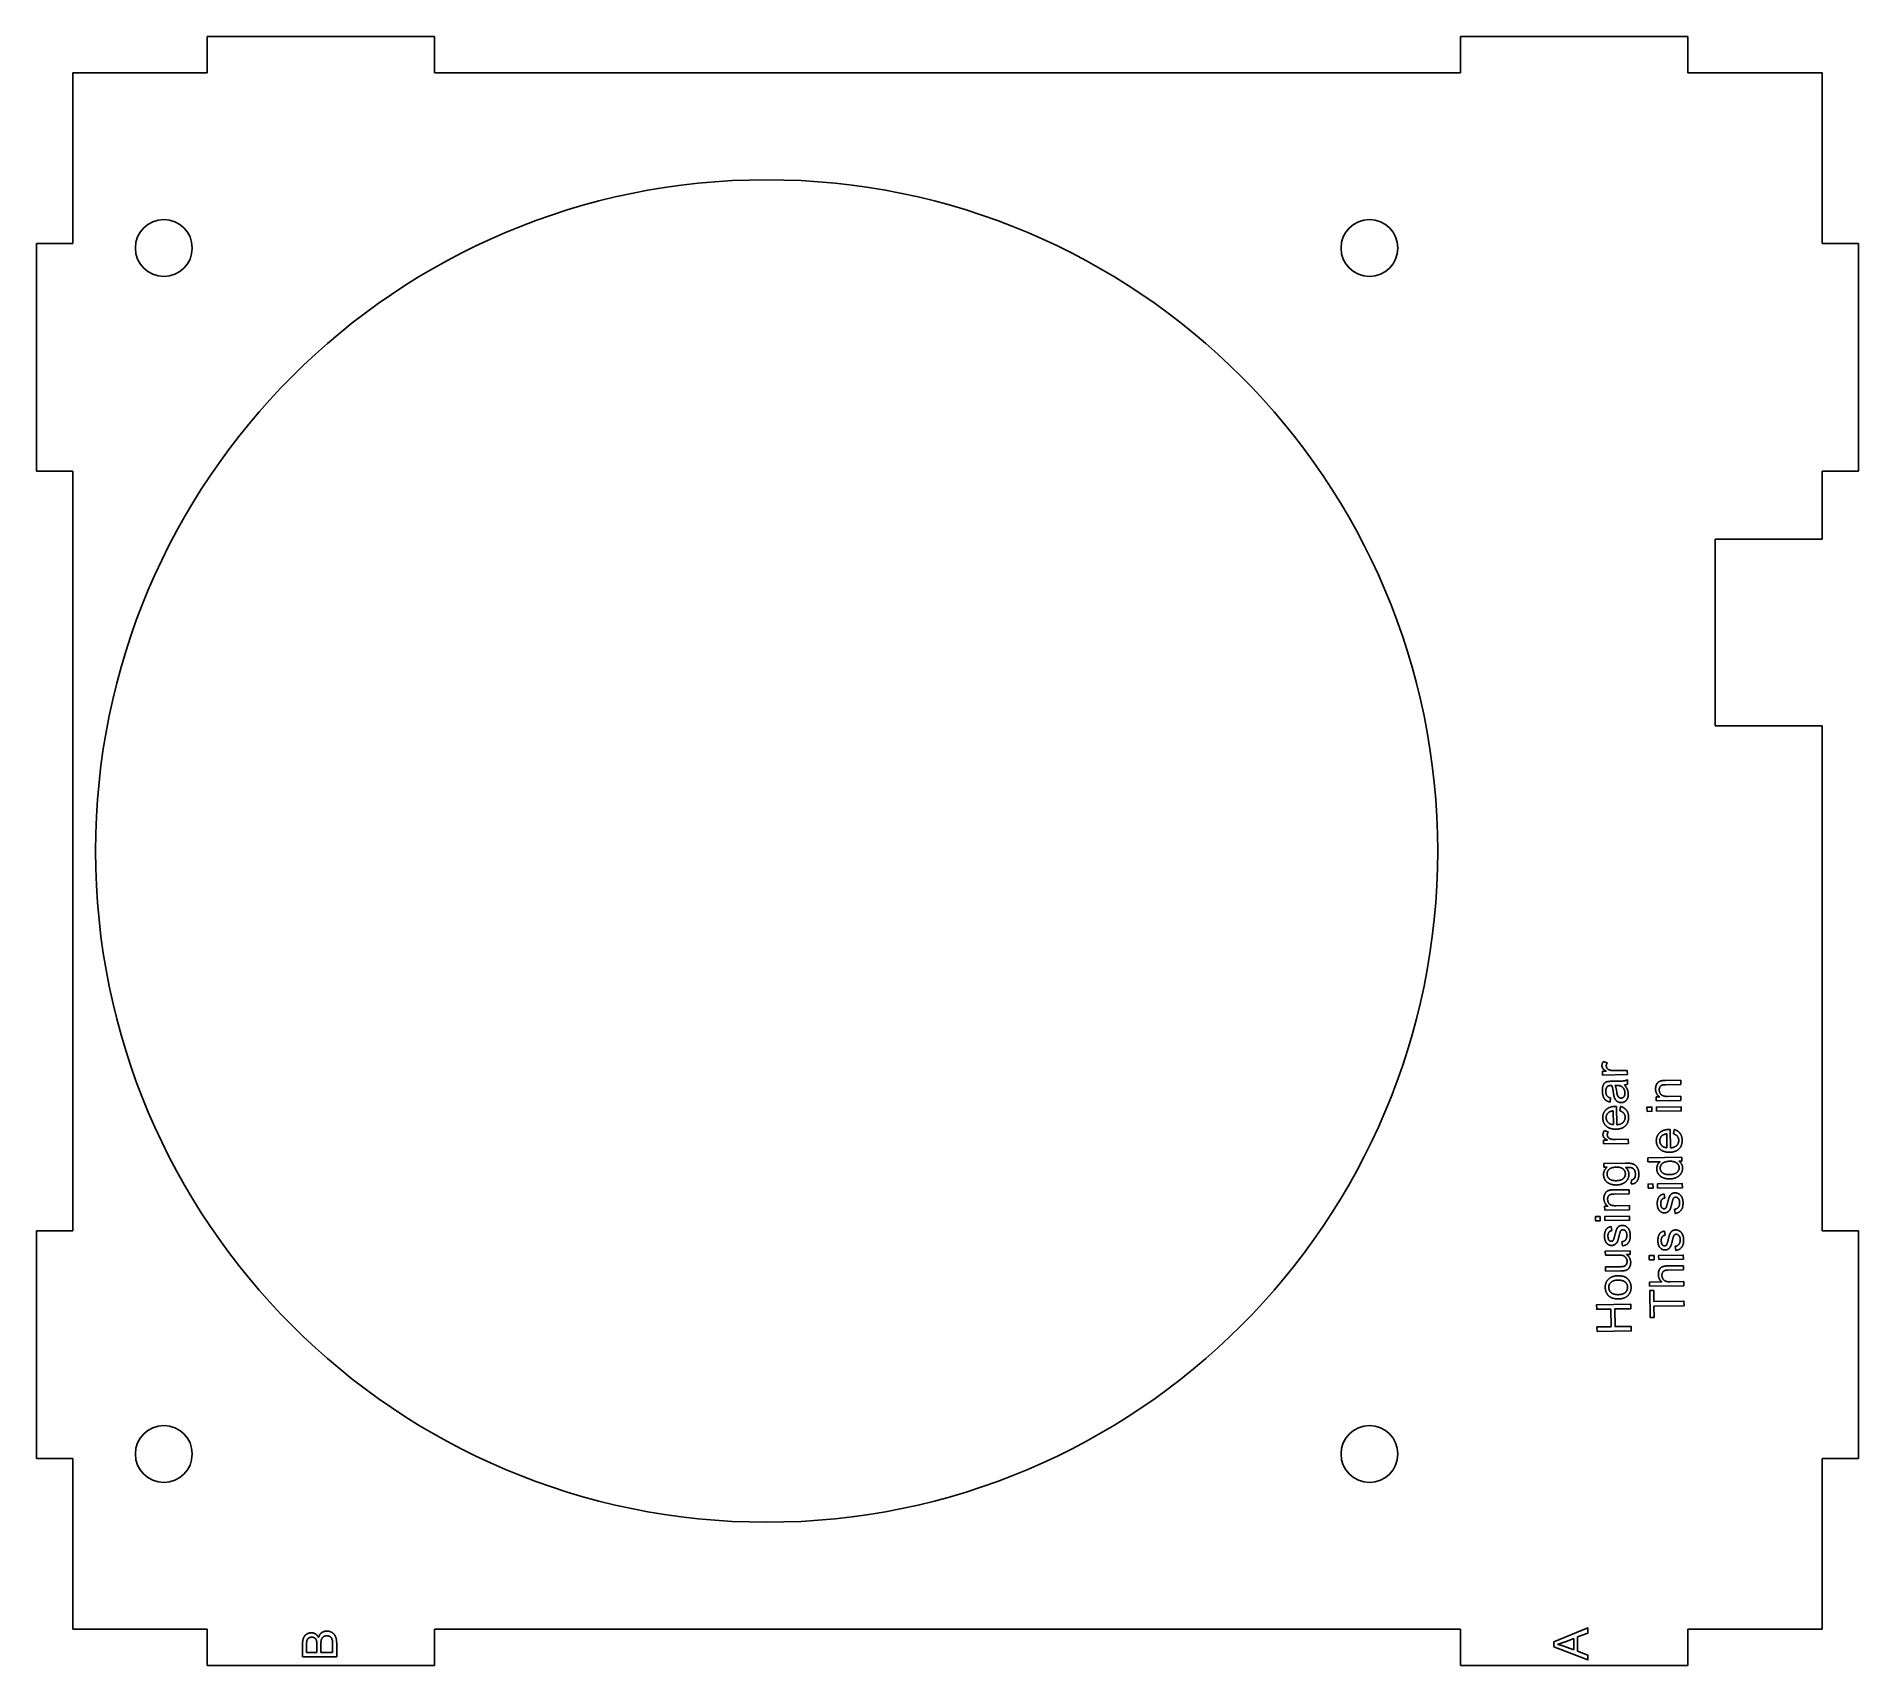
# Model space of a CAD drawing. Extents: x 47 to 208, y 97 to 240.
import ezdxf

# ---------------------------------------------------------------- set-up
doc = ezdxf.new("R2010")
doc.units = 0
doc.header["$MEASUREMENT"] = 0
doc.layers.get('0').update_dxf_attribs({"linetype": 'CONTINUOUS'})

msp = doc.modelspace()

# ---------------------------------------------------------------- linework, layer by layer
at = {"linetype": 'CONTINUOUS'}
for p, q in [((62.38, 236.85), (62.38, 240.05)), ((62.38, 240.05), (82.38, 240.05)), ((82.38, 240.05), (82.38, 236.85)), ((172.58, 236.85), (172.58, 240.05)), ((172.58, 240.05), (192.58, 240.05)), ((192.58, 240.05), (192.58, 236.85)), ((50.58, 221.85), (50.58, 236.85)), ((50.58, 236.85), (62.38, 236.85)), ((82.38, 236.85), (172.58, 236.85)), ((192.58, 236.85), (204.38, 236.85)), ((204.38, 236.85), (204.38, 221.85)), ((47.38, 201.85), (47.38, 221.85)), ((47.38, 221.85), (50.58, 221.85)), ((204.38, 221.85), (207.58, 221.85)), ((207.58, 221.85), (207.58, 201.85)), ((50.58, 201.85), (47.38, 201.85)), ((50.58, 135.05), (50.58, 201.85)), ((207.58, 201.85), (204.38, 201.85)), ((204.38, 201.85), (204.38, 195.85)), ((204.38, 195.85), (194.98, 195.85)), ((194.98, 195.85), (194.98, 179.45)), ((194.98, 179.45), (204.38, 179.45)), ((204.38, 179.45), (204.38, 135.05)), ((185.08, 149.09), (185.41, 149.1)), ((185.08, 148.76), (185.08, 149.09)), ((185.14, 149.94), (185.48, 149.82)), ((186.11, 149.15), (187.25, 149.16)), ((187.25, 149.16), (187.26, 148.79)), ((187.26, 148.79), (185.08, 148.76)), ((185.86, 148.21), (186.36, 148.21)), ((186.32, 147.84), (186.18, 147.84)), ((187.26, 148.34), (187.27, 147.96)), ((190.61, 148.28), (191.95, 148.3)), ((191.95, 147.93), (190.63, 147.91)), ((191.95, 148.3), (191.95, 147.93)), ((185.78, 146.74), (185.74, 146.38)), ((186.31, 146), (186.33, 144.38)), ((186.6, 145.61), (186.65, 146)), ((189.8, 146.83), (190.1, 146.84)), ((189.8, 146.5), (189.8, 146.83)), ((191.97, 146.53), (189.8, 146.5)), ((190.78, 146.88), (191.97, 146.9)), ((191.97, 146.9), (191.97, 146.53)), ((186.03, 144.4), (186.01, 145.61)), ((185.17, 142.71), (185.17, 143.04)), ((185.17, 143.04), (185.5, 143.04)), ((187.35, 142.74), (185.17, 142.71)), ((185.23, 143.89), (185.57, 143.77)), ((186.2, 143.09), (187.34, 143.11)), ((187.34, 143.11), (187.35, 142.74)), ((190.74, 142.37), (190.72, 143.58)), ((191.02, 143.97), (191.04, 142.35)), ((191.32, 143.59), (191.36, 143.97)), ((185.2, 140.99), (187.08, 141.02)), ((185.2, 140.65), (185.2, 140.99)), ((189.05, 141.48), (192.05, 141.53)), ((189.05, 141.12), (189.05, 141.48)), ((190.13, 141.13), (189.05, 141.12)), ((192.05, 141.19), (191.78, 141.18)), ((192.05, 141.53), (192.05, 141.19)), ((185.47, 140.65), (185.2, 140.65)), ((187.58, 139.18), (187.63, 139.54)), ((186.07, 138.66), (187.41, 138.68)), ((187.41, 138.31), (186.09, 138.29)), ((187.41, 138.68), (187.41, 138.31)), ((190.48, 138.3), (190.54, 137.94)), ((185.26, 136.88), (185.25, 137.22)), ((185.25, 137.22), (185.56, 137.22)), ((187.43, 136.92), (185.26, 136.88)), ((186.24, 137.27), (187.43, 137.28)), ((187.43, 137.28), (187.43, 136.92)), ((191.47, 136.59), (191.41, 136.96)), ((47.38, 115.05), (47.38, 135.05)), ((47.38, 135.05), (50.58, 135.05)), ((185.84, 135.44), (185.9, 135.08)), ((190.53, 135.04), (190.58, 134.68)), ((204.38, 135.05), (207.58, 135.05)), ((207.58, 135.05), (207.58, 115.05)), ((185.31, 133.28), (187.49, 133.31)), ((185.32, 132.91), (185.31, 133.28)), ((186.83, 133.73), (186.77, 134.1)), ((187.49, 132.98), (187.17, 132.98)), ((187.49, 133.31), (187.49, 132.98)), ((191.52, 133.33), (191.46, 133.7)), ((186.48, 132.93), (185.32, 132.91)), ((185.33, 131.89), (186.54, 131.91)), ((185.34, 131.52), (185.33, 131.89)), ((186.68, 131.54), (185.34, 131.52)), ((190.81, 131.98), (192.19, 132)), ((192.19, 131.63), (190.82, 131.61)), ((192.19, 132), (192.19, 131.63)), ((189.21, 130.55), (190.28, 130.57)), ((189.21, 130.19), (189.21, 130.55)), ((192.21, 130.23), (189.21, 130.19)), ((191.02, 130.58), (192.21, 130.6)), ((192.21, 130.6), (192.21, 130.23)), ((50.58, 115.05), (47.38, 115.05)), ((50.58, 100.05), (50.58, 115.05)), ((207.58, 115.05), (204.38, 115.05)), ((204.38, 115.05), (204.38, 100.05)), ((62.38, 100.05), (50.58, 100.05)), ((62.38, 96.85), (62.38, 100.05)), ((172.58, 100.05), (82.38, 100.05)), ((82.38, 100.05), (82.38, 96.85)), ((172.58, 96.85), (172.58, 100.05)), ((204.38, 100.05), (192.58, 100.05)), ((192.58, 100.05), (192.58, 96.85)), ((70.78, 97.61), (70.78, 98.74)), ((71.13, 98.61), (71.13, 98.01)), ((71.13, 98.01), (72.04, 98.01)), ((72.04, 98.01), (72.04, 98.66)), ((72.39, 98.7), (72.39, 98.01)), ((72.39, 98.01), (73.42, 98.01)), ((73.42, 98.01), (73.42, 98.76)), ((73.78, 98.76), (73.78, 97.61)), ((181.68, 98.55), (182.56, 98.22)), ((182.56, 99.24), (181.73, 98.92)), ((182.56, 98.22), (182.56, 99.24)), ((82.38, 96.85), (62.38, 96.85)), ((73.78, 97.61), (70.78, 97.61)), ((192.58, 96.85), (172.58, 96.85))]:
    msp.add_line(p, q, dxfattribs=at)
for points in [[(188.99, 145.56), (189.41, 145.57), (189.41, 145.94), (188.98, 145.93), (188.99, 145.56)], [(189.81, 145.57), (191.99, 145.6), (191.98, 145.97), (189.81, 145.94), (189.81, 145.57)], [(189.09, 138.8), (189.51, 138.81), (189.5, 139.18), (189.08, 139.17), (189.09, 138.8)], [(189.91, 138.82), (192.09, 138.85), (192.08, 139.22), (189.91, 139.18), (189.91, 138.82)], [(184.45, 135.94), (184.87, 135.95), (184.86, 136.32), (184.44, 136.31), (184.45, 135.94)], [(185.27, 135.96), (187.45, 135.99), (187.44, 136.36), (185.27, 136.32), (185.27, 135.96)], [(189.18, 132.52), (189.6, 132.52), (189.6, 132.89), (189.17, 132.89), (189.18, 132.52)], [(190.01, 132.53), (192.18, 132.56), (192.17, 132.93), (190, 132.9), (190.01, 132.53)], [(189.59, 128.44), (192.24, 128.48), (192.23, 128.88), (189.59, 128.84), (189.57, 129.83), (189.22, 129.83), (189.25, 127.45), (189.61, 127.45), (189.59, 128.44)], [(184.59, 126.22), (187.59, 126.26), (187.58, 126.66), (186.17, 126.64), (186.15, 128.2), (187.56, 128.22), (187.55, 128.62), (184.55, 128.57), (184.56, 128.17), (185.79, 128.19), (185.82, 126.63), (184.58, 126.61), (184.59, 126.22)], [(180.79, 98.5), (183.79, 97.35), (183.79, 97.77), (182.88, 98.1), (182.88, 99.36), (183.79, 99.71), (183.79, 100.16), (180.79, 98.93), (180.79, 98.5)]]:
    msp.add_lwpolyline(points, dxfattribs=at)
for centre, radius in [((111.58, 168.45), 59), ((58.58, 221.45), 2.5), ((164.58, 221.45), 2.5), ((58.58, 115.45), 2.5), ((164.58, 115.45), 2.5)]:
    msp.add_circle(centre, radius, dxfattribs=at)
for points in [[(185.02, 149.56), (185.02, 149.75), (185.14, 149.94)], [(185.1, 149.33), (185.03, 149.43), (185.02, 149.56)], [(185.41, 149.1), (185.18, 149.22), (185.1, 149.33)], [(185.48, 149.82), (185.4, 149.69), (185.4, 149.55)], [(185.4, 149.55), (185.41, 149.43), (185.48, 149.34)], [(185.48, 149.34), (185.55, 149.24), (185.68, 149.2)], [(185.68, 149.2), (185.88, 149.14), (186.11, 149.15)], [(185.06, 147.35), (185.05, 147.63), (185.11, 147.81)], [(185.11, 147.81), (185.18, 147.98), (185.28, 148.07)], [(185.28, 148.07), (185.37, 148.15), (185.52, 148.18)], [(185.48, 147.73), (185.36, 147.58), (185.36, 147.31)], [(185.8, 147.84), (185.57, 147.83), (185.48, 147.73)], [(185.52, 148.18), (185.62, 148.2), (185.86, 148.21)], [(185.89, 147.83), (185.82, 147.84), (185.8, 147.84)], [(186.03, 147.18), (185.97, 147.63), (185.89, 147.83)], [(186.18, 147.84), (186.27, 147.64), (186.33, 147.24)], [(186.68, 147.79), (186.56, 147.84), (186.32, 147.84)], [(186.36, 148.21), (186.87, 148.22), (187, 148.25)], [(186.94, 147.55), (186.85, 147.71), (186.68, 147.79)], [(187.04, 147.17), (187.04, 147.38), (186.94, 147.55)], [(187, 148.25), (187.14, 148.27), (187.26, 148.34)], [(187.27, 147.96), (187.16, 147.9), (187, 147.88)], [(187, 147.88), (187.18, 147.68), (187.25, 147.49)], [(187.25, 147.49), (187.33, 147.3), (187.33, 147.09)], [(189.74, 147.52), (189.73, 147.72), (189.8, 147.89)], [(190.1, 146.84), (189.74, 147.07), (189.74, 147.52)], [(189.8, 147.89), (189.87, 148.05), (189.98, 148.14)], [(189.98, 148.14), (190.1, 148.22), (190.25, 148.25)], [(190.12, 147.71), (190.05, 147.6), (190.06, 147.45)], [(190.06, 147.45), (190.06, 147.22), (190.21, 147.05)], [(190.29, 147.86), (190.18, 147.82), (190.12, 147.71)], [(190.25, 148.25), (190.36, 148.28), (190.61, 148.28)], [(190.63, 147.91), (190.41, 147.91), (190.29, 147.86)], [(185.14, 146.86), (185.06, 147.07), (185.06, 147.35)], [(185.36, 146.54), (185.22, 146.65), (185.14, 146.86)], [(185.36, 147.31), (185.37, 147.05), (185.46, 146.92)], [(185.74, 146.38), (185.51, 146.43), (185.36, 146.54)], [(185.38, 145.71), (185.67, 145.99), (186.21, 146)], [(185.46, 146.92), (185.55, 146.8), (185.78, 146.74)], [(186.09, 146.85), (186.06, 146.96), (186.03, 147.18)], [(186.21, 146.59), (186.13, 146.71), (186.09, 146.85)], [(186.43, 146.4), (186.29, 146.47), (186.21, 146.59)], [(186.21, 146), (186.24, 146), (186.31, 146)], [(186.33, 147.24), (186.36, 147.01), (186.41, 146.92)], [(186.41, 146.92), (186.45, 146.83), (186.53, 146.78)], [(186.72, 146.33), (186.56, 146.33), (186.43, 146.4)], [(186.53, 146.78), (186.61, 146.73), (186.7, 146.73)], [(186.65, 146), (186.98, 145.91), (187.17, 145.67)], [(186.7, 146.73), (186.85, 146.73), (186.95, 146.84)], [(187.16, 146.53), (186.99, 146.34), (186.72, 146.33)], [(186.95, 146.84), (187.04, 146.96), (187.04, 147.17)], [(187.33, 147.09), (187.34, 146.73), (187.16, 146.53)], [(190.21, 147.05), (190.36, 146.88), (190.78, 146.88)], [(185.09, 145), (185.08, 145.43), (185.38, 145.71)], [(185.4, 144.27), (185.1, 144.55), (185.09, 145)], [(185.6, 145.46), (185.39, 145.29), (185.39, 145.01)], [(185.39, 145.01), (185.4, 144.75), (185.57, 144.58)], [(186.26, 144), (185.71, 143.99), (185.4, 144.27)], [(185.57, 144.58), (185.74, 144.41), (186.03, 144.4)], [(186.01, 145.61), (185.73, 145.58), (185.6, 145.46)], [(187.08, 144.29), (186.79, 144.01), (186.26, 144)], [(186.33, 144.38), (186.69, 144.41), (186.88, 144.59)], [(186.95, 145.39), (186.84, 145.53), (186.6, 145.61)], [(186.88, 144.59), (187.06, 144.78), (187.06, 145.05)], [(187.06, 145.05), (187.06, 145.25), (186.95, 145.39)], [(187.36, 145.05), (187.37, 144.57), (187.08, 144.29)], [(187.17, 145.67), (187.36, 145.43), (187.36, 145.05)], [(185.11, 143.51), (185.11, 143.69), (185.23, 143.89)], [(185.19, 143.27), (185.11, 143.38), (185.11, 143.51)], [(185.5, 143.04), (185.26, 143.17), (185.19, 143.27)], [(185.57, 143.77), (185.49, 143.63), (185.49, 143.49)], [(185.49, 143.49), (185.5, 143.37), (185.57, 143.28)], [(185.57, 143.28), (185.64, 143.18), (185.77, 143.14)], [(185.77, 143.14), (185.97, 143.09), (186.2, 143.09)], [(189.8, 142.97), (189.8, 143.4), (190.09, 143.68)], [(190.12, 142.24), (189.81, 142.52), (189.8, 142.97)], [(190.09, 143.68), (190.38, 143.96), (190.92, 143.97)], [(190.31, 143.44), (190.1, 143.26), (190.11, 142.98)], [(190.11, 142.98), (190.11, 142.72), (190.28, 142.55)], [(190.72, 143.58), (190.45, 143.55), (190.31, 143.44)], [(190.92, 143.97), (190.95, 143.97), (191.02, 143.97)], [(191.66, 143.36), (191.55, 143.5), (191.32, 143.59)], [(191.36, 143.97), (191.69, 143.88), (191.88, 143.64)], [(191.59, 142.56), (191.78, 142.75), (191.77, 143.02)], [(191.77, 143.02), (191.77, 143.22), (191.66, 143.36)], [(192.07, 143.02), (192.08, 142.54), (191.79, 142.26)], [(191.88, 143.64), (192.07, 143.4), (192.07, 143.02)], [(187.08, 141.02), (187.58, 141.02), (187.8, 140.92)], [(189.92, 140.88), (190, 141.04), (190.13, 141.13)], [(190.97, 141.97), (190.42, 141.96), (190.12, 142.24)], [(190.35, 141), (190.14, 140.82), (190.14, 140.57)], [(190.28, 142.55), (190.45, 142.38), (190.74, 142.37)], [(191, 141.18), (190.55, 141.17), (190.35, 141)], [(191.79, 142.26), (191.5, 141.98), (190.97, 141.97)], [(191.6, 141.02), (191.4, 141.18), (191, 141.18)], [(191.04, 142.35), (191.4, 142.38), (191.59, 142.56)], [(191.81, 140.61), (191.8, 140.85), (191.6, 141.02)], [(191.78, 141.18), (192.1, 140.98), (192.11, 140.58)], [(185.16, 140.01), (185.16, 140.4), (185.47, 140.65)], [(185.31, 139.51), (185.17, 139.73), (185.16, 140.01)], [(185.73, 139.19), (185.46, 139.3), (185.31, 139.51)], [(185.66, 140.47), (185.46, 140.3), (185.47, 140.05)], [(185.47, 140.05), (185.47, 139.8), (185.67, 139.63)], [(186.26, 140.66), (185.86, 140.65), (185.66, 140.47)], [(185.67, 139.63), (185.88, 139.46), (186.27, 139.47)], [(186.88, 140.5), (186.68, 140.67), (186.26, 140.66)], [(186.27, 139.47), (186.7, 139.47), (186.89, 139.65)], [(187.08, 140.08), (187.08, 140.33), (186.88, 140.5)], [(186.89, 139.65), (187.08, 139.82), (187.08, 140.08)], [(187.39, 140.04), (187.39, 139.6), (187.07, 139.35)], [(187.57, 140.62), (187.45, 140.65), (187.09, 140.64)], [(187.09, 140.64), (187.38, 140.41), (187.39, 140.04)], [(187.86, 140.44), (187.75, 140.58), (187.57, 140.62)], [(188.1, 139.42), (187.93, 139.18), (187.58, 139.18)], [(187.63, 139.54), (187.79, 139.57), (187.87, 139.67)], [(187.8, 140.92), (188.01, 140.82), (188.14, 140.6)], [(187.96, 140.05), (187.96, 140.3), (187.86, 140.44)], [(187.87, 139.67), (187.97, 139.81), (187.96, 140.05)], [(188.27, 140.05), (188.27, 139.66), (188.1, 139.42)], [(188.14, 140.6), (188.26, 140.38), (188.27, 140.05)], [(189.84, 140.53), (189.84, 140.73), (189.92, 140.88)], [(189.99, 140.05), (189.84, 140.26), (189.84, 140.53)], [(190.4, 139.73), (190.13, 139.83), (189.99, 140.05)], [(190.14, 140.57), (190.15, 140.32), (190.35, 140.16)], [(190.35, 140.16), (190.55, 140), (190.98, 140.01)], [(190.99, 139.63), (190.66, 139.62), (190.4, 139.73)], [(190.98, 140.01), (191.4, 140.01), (191.61, 140.19)], [(191.58, 139.76), (191.32, 139.63), (190.99, 139.63)], [(191.97, 140.1), (191.83, 139.88), (191.58, 139.76)], [(191.61, 140.19), (191.81, 140.37), (191.81, 140.61)], [(192.11, 140.58), (192.11, 140.32), (191.97, 140.1)], [(185.19, 137.91), (185.19, 138.1), (185.26, 138.27)], [(185.56, 137.22), (185.2, 137.45), (185.19, 137.91)], [(185.26, 138.27), (185.33, 138.43), (185.44, 138.52)], [(185.44, 138.52), (185.56, 138.6), (185.71, 138.64)], [(185.58, 138.09), (185.51, 137.98), (185.52, 137.83)], [(185.52, 137.83), (185.52, 137.6), (185.67, 137.43)], [(185.75, 138.25), (185.64, 138.2), (185.58, 138.09)], [(185.71, 138.64), (185.81, 138.66), (186.07, 138.66)], [(186.3, 139.09), (185.99, 139.09), (185.73, 139.19)], [(186.09, 138.29), (185.86, 138.29), (185.75, 138.25)], [(187.07, 139.35), (186.75, 139.1), (186.3, 139.09)], [(189.88, 137.43), (189.88, 137.69), (189.95, 137.88)], [(189.95, 137.88), (190.02, 138.08), (190.15, 138.17)], [(190.15, 138.17), (190.27, 138.26), (190.48, 138.3)], [(190.28, 137.8), (190.18, 137.68), (190.19, 137.46)], [(190.54, 137.94), (190.37, 137.92), (190.28, 137.8)], [(190.79, 137.51), (190.89, 137.91), (190.95, 138.06)], [(190.95, 138.06), (191.02, 138.22), (191.14, 138.31)], [(191.14, 138.31), (191.27, 138.4), (191.45, 138.4)], [(191.3, 137.91), (191.26, 137.83), (191.18, 137.53)], [(191.5, 138.02), (191.37, 138.02), (191.3, 137.91)], [(191.45, 138.4), (191.64, 138.4), (191.8, 138.3)], [(191.74, 137.9), (191.64, 138.02), (191.5, 138.02)], [(191.85, 137.53), (191.85, 137.78), (191.74, 137.9)], [(191.8, 138.3), (191.97, 138.19), (192.06, 137.99)], [(192.06, 137.99), (192.15, 137.79), (192.15, 137.53)], [(185.67, 137.43), (185.82, 137.26), (186.24, 137.27)], [(189.93, 137.11), (189.89, 137.26), (189.88, 137.43)], [(190.04, 136.88), (189.98, 136.97), (189.93, 137.11)], [(190.25, 136.7), (190.13, 136.77), (190.04, 136.88)], [(190.19, 137.46), (190.19, 137.21), (190.28, 137.1)], [(190.52, 136.64), (190.38, 136.64), (190.25, 136.7)], [(190.28, 137.1), (190.36, 137), (190.47, 137)], [(190.47, 137), (190.55, 137), (190.6, 137.04)], [(190.81, 136.73), (190.68, 136.64), (190.52, 136.64)], [(190.6, 137.04), (190.66, 137.09), (190.7, 137.19)], [(190.7, 137.19), (190.72, 137.24), (190.79, 137.51)], [(191.02, 136.97), (190.94, 136.81), (190.81, 136.73)], [(191.18, 137.53), (191.09, 137.12), (191.02, 136.97)], [(191.41, 136.96), (191.63, 136.99), (191.74, 137.13)], [(191.99, 136.89), (191.82, 136.66), (191.47, 136.59)], [(191.74, 137.13), (191.86, 137.28), (191.85, 137.53)], [(192.15, 137.53), (192.16, 137.11), (191.99, 136.89)], [(185.24, 134.57), (185.24, 134.83), (185.31, 135.02)], [(185.29, 134.25), (185.25, 134.4), (185.24, 134.57)], [(185.31, 135.02), (185.38, 135.22), (185.51, 135.31)], [(185.51, 135.31), (185.63, 135.4), (185.84, 135.44)], [(185.64, 134.94), (185.54, 134.82), (185.55, 134.6)], [(185.55, 134.6), (185.55, 134.35), (185.64, 134.24)], [(185.9, 135.08), (185.73, 135.06), (185.64, 134.94)], [(186.06, 134.33), (186.08, 134.38), (186.15, 134.65)], [(186.15, 134.65), (186.25, 135.04), (186.31, 135.2)], [(186.31, 135.2), (186.37, 135.36), (186.5, 135.45)], [(186.54, 134.67), (186.45, 134.26), (186.38, 134.11)], [(186.5, 135.45), (186.63, 135.54), (186.81, 135.54)], [(186.66, 135.05), (186.62, 134.97), (186.54, 134.67)], [(186.86, 135.16), (186.73, 135.16), (186.66, 135.05)], [(186.81, 135.54), (187, 135.54), (187.16, 135.44)], [(187.1, 135.04), (187, 135.16), (186.86, 135.16)], [(187.21, 134.67), (187.21, 134.92), (187.1, 135.04)], [(187.1, 134.27), (187.22, 134.41), (187.21, 134.67)], [(187.16, 135.44), (187.33, 135.33), (187.42, 135.13)], [(187.51, 134.67), (187.52, 134.25), (187.35, 134.02)], [(187.42, 135.13), (187.51, 134.93), (187.51, 134.67)], [(189.93, 134.17), (189.93, 134.43), (190, 134.62)], [(190, 134.62), (190.07, 134.82), (190.19, 134.91)], [(190.19, 134.91), (190.32, 135.01), (190.53, 135.04)], [(190.58, 134.68), (190.42, 134.66), (190.32, 134.54)], [(190.84, 134.25), (190.93, 134.65), (191, 134.8)], [(191, 134.8), (191.06, 134.96), (191.19, 135.05)], [(191.19, 135.05), (191.31, 135.14), (191.5, 135.14)], [(191.35, 134.65), (191.3, 134.57), (191.23, 134.27)], [(191.55, 134.76), (191.42, 134.76), (191.35, 134.65)], [(191.5, 135.14), (191.69, 135.14), (191.85, 135.04)], [(191.79, 134.64), (191.69, 134.76), (191.55, 134.76)], [(191.9, 134.27), (191.9, 134.52), (191.79, 134.64)], [(191.85, 135.04), (192.02, 134.93), (192.11, 134.73)], [(192.11, 134.73), (192.2, 134.53), (192.2, 134.27)], [(185.4, 134.02), (185.34, 134.11), (185.29, 134.25)], [(185.61, 133.84), (185.49, 133.91), (185.4, 134.02)], [(185.88, 133.78), (185.74, 133.78), (185.61, 133.84)], [(185.64, 134.24), (185.72, 134.13), (185.83, 134.14)], [(185.83, 134.14), (185.91, 134.14), (185.96, 134.18)], [(186.17, 133.87), (186.04, 133.78), (185.88, 133.78)], [(185.96, 134.18), (186.02, 134.23), (186.06, 134.33)], [(186.38, 134.11), (186.3, 133.95), (186.17, 133.87)], [(186.77, 134.1), (186.99, 134.13), (187.1, 134.27)], [(187.35, 134.02), (187.18, 133.8), (186.83, 133.73)], [(187.17, 132.98), (187.54, 132.73), (187.55, 132.29)], [(189.98, 133.86), (189.94, 134), (189.93, 134.17)], [(190.09, 133.62), (190.03, 133.71), (189.98, 133.86)], [(190.3, 133.44), (190.18, 133.51), (190.09, 133.62)], [(190.32, 134.54), (190.23, 134.42), (190.23, 134.2)], [(190.23, 134.2), (190.24, 133.95), (190.32, 133.84)], [(190.57, 133.38), (190.43, 133.38), (190.3, 133.44)], [(190.32, 133.84), (190.41, 133.74), (190.52, 133.74)], [(190.52, 133.74), (190.59, 133.74), (190.65, 133.78)], [(190.86, 133.47), (190.73, 133.38), (190.57, 133.38)], [(190.65, 133.78), (190.71, 133.83), (190.75, 133.93)], [(190.75, 133.93), (190.77, 133.98), (190.84, 134.25)], [(191.06, 133.71), (190.99, 133.55), (190.86, 133.47)], [(191.23, 134.27), (191.14, 133.87), (191.06, 133.71)], [(191.46, 133.7), (191.67, 133.73), (191.79, 133.87)], [(192.04, 133.63), (191.86, 133.4), (191.52, 133.33)], [(191.79, 133.87), (191.9, 134.02), (191.9, 134.27)], [(192.2, 134.27), (192.21, 133.85), (192.04, 133.63)], [(186.91, 132.88), (186.76, 132.93), (186.48, 132.93)], [(186.54, 131.91), (186.83, 131.91), (186.93, 131.93)], [(187.03, 131.57), (186.92, 131.54), (186.68, 131.54)], [(187.14, 132.67), (187.05, 132.82), (186.91, 132.88)], [(186.93, 131.93), (187.07, 131.97), (187.15, 132.08)], [(187.3, 131.68), (187.19, 131.6), (187.03, 131.57)], [(187.23, 132.36), (187.23, 132.53), (187.14, 132.67)], [(187.15, 132.08), (187.23, 132.2), (187.23, 132.36)], [(187.48, 131.93), (187.41, 131.77), (187.3, 131.68)], [(187.55, 132.29), (187.55, 132.1), (187.48, 131.93)], [(189.98, 131.22), (189.97, 131.46), (190.07, 131.64)], [(190.07, 131.64), (190.16, 131.82), (190.32, 131.9)], [(190.42, 131.49), (190.29, 131.36), (190.29, 131.15)], [(190.32, 131.9), (190.49, 131.97), (190.81, 131.98)], [(190.82, 131.61), (190.54, 131.61), (190.42, 131.49)], [(185.31, 130.08), (185.3, 130.53), (185.59, 130.81)], [(185.56, 129.4), (185.32, 129.68), (185.31, 130.08)], [(185.59, 130.81), (185.88, 131.1), (186.4, 131.11)], [(185.82, 130.54), (185.61, 130.35), (185.62, 130.08)], [(185.62, 130.08), (185.62, 129.81), (185.83, 129.63)], [(186.42, 130.73), (186.02, 130.73), (185.82, 130.54)], [(186.4, 131.11), (186.82, 131.12), (187.06, 131)], [(187.06, 130.56), (186.85, 130.74), (186.42, 130.73)], [(187.06, 131), (187.3, 130.87), (187.44, 130.63)], [(187.28, 130.11), (187.27, 130.38), (187.06, 130.56)], [(187.08, 129.65), (187.28, 129.83), (187.28, 130.11)], [(187.58, 130.11), (187.59, 129.66), (187.3, 129.37)], [(187.44, 130.63), (187.58, 130.4), (187.58, 130.11)], [(190.28, 130.57), (189.98, 130.82), (189.98, 131.22)], [(190.29, 131.15), (190.3, 130.98), (190.38, 130.84)], [(190.38, 130.84), (190.47, 130.7), (190.62, 130.64)], [(190.62, 130.64), (190.76, 130.58), (191.02, 130.58)], [(186.46, 129.08), (185.86, 129.07), (185.56, 129.4)], [(185.83, 129.63), (186.04, 129.45), (186.46, 129.45)], [(186.46, 129.45), (186.87, 129.46), (187.08, 129.65)], [(187.3, 129.37), (187.01, 129.08), (186.46, 129.08)], [(70.87, 99.29), (70.96, 99.5), (71.15, 99.62)], [(71.15, 99.62), (71.34, 99.73), (71.54, 99.73)], [(71.59, 99.34), (71.44, 99.34), (71.33, 99.27)], [(71.54, 99.73), (71.74, 99.73), (71.91, 99.63)], [(71.85, 99.27), (71.75, 99.34), (71.59, 99.34)], [(71.91, 99.63), (72.08, 99.52), (72.18, 99.31)], [(72.18, 99.31), (72.26, 99.59), (72.45, 99.73)], [(72.62, 99.38), (72.49, 99.29), (72.44, 99.14)], [(72.45, 99.73), (72.65, 99.88), (72.91, 99.88)], [(72.91, 99.47), (72.74, 99.47), (72.62, 99.38)], [(72.91, 99.88), (73.12, 99.88), (73.3, 99.79)], [(73.16, 99.41), (73.05, 99.47), (72.91, 99.47)], [(73.33, 99.26), (73.27, 99.35), (73.16, 99.41)], [(73.3, 99.79), (73.48, 99.7), (73.58, 99.57)], [(73.58, 99.57), (73.68, 99.44), (73.73, 99.24)], [(70.78, 98.74), (70.78, 99.08), (70.87, 99.29)], [(71.17, 99.07), (71.13, 98.93), (71.13, 98.61)], [(71.33, 99.27), (71.21, 99.2), (71.17, 99.07)], [(72, 99.04), (71.96, 99.19), (71.85, 99.27)], [(72.04, 98.66), (72.04, 98.92), (72, 99.04)], [(72.44, 99.14), (72.39, 98.99), (72.39, 98.7)], [(73.41, 99.03), (73.38, 99.16), (73.33, 99.26)], [(73.42, 98.76), (73.42, 98.95), (73.41, 99.03)], [(73.73, 99.24), (73.78, 99.04), (73.78, 98.76)], [(181.73, 98.92), (181.35, 98.78), (181.11, 98.71)], [(181.11, 98.71), (181.4, 98.65), (181.68, 98.55)]]:
    msp.add_open_spline(points, degree=2, dxfattribs=at)

doc.saveas('drawing.dxf')
